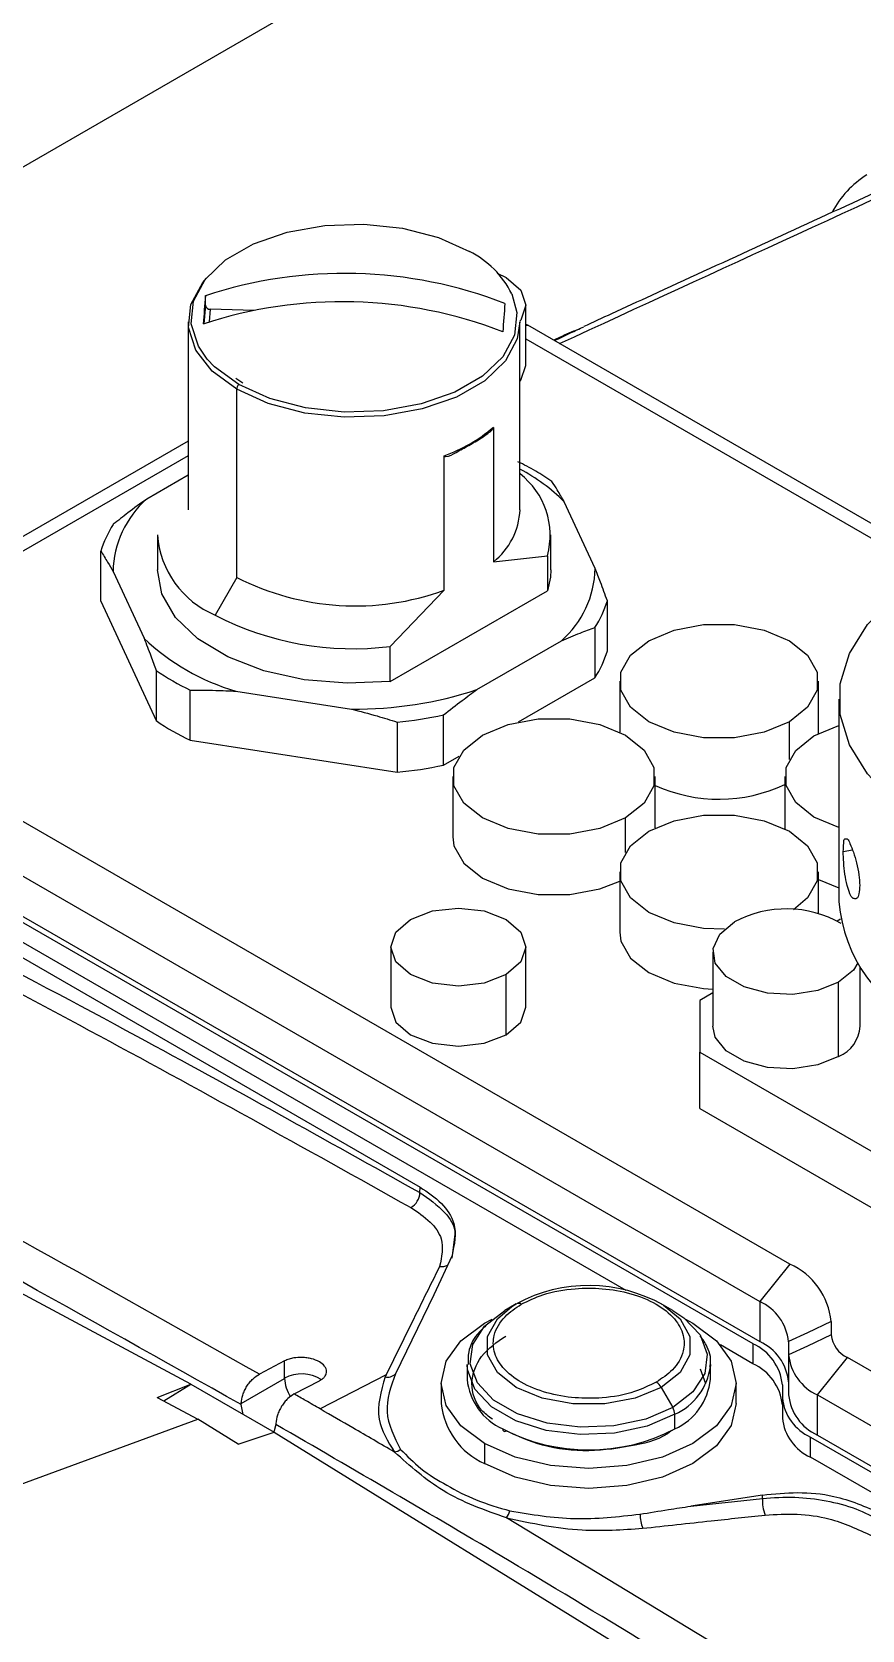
# Model space of a CAD drawing. Header units: millimetres. Extents: x -356 to 237, y 0 to 365.
# Drawn here: x -208.95 to -207.62, y 268.757 to 271.318 of the extents above; entities that cross this region are included whole.
import ezdxf

# ---------------------------------------------------------------- set-up
doc = ezdxf.new("R2010")
doc.units = ezdxf.units.MM

msp = doc.modelspace()

# ---------------------------------------------------------------- linework, layer by layer
at = {"color": 7, "linetype": 'Continuous', "lineweight": 25}
for p, q in [((-182.0838, 286.6196), (-212.503, 269.0589)), ((-208.6721, 270.8803), (-208.6744, 270.8504)), ((-208.6721, 270.8803), (-208.6721, 270.8954)), ((-208.1586, 270.7837), (-208.1586, 270.8802)), ((-208.6997, 270.8537), (-208.6997, 270.5523)), ((-208.6642, 270.8736), (-208.6658, 270.8532)), ((-208.5942, 270.8718), (-208.6642, 270.8736)), ((-208.1682, 270.5523), (-208.1682, 270.8537)), ((-208.1586, 270.8497), (-208.1555, 270.848)), ((-208.1586, 270.8483), (-208.1555, 270.848)), ((-208.1586, 270.8263), (-207.5093, 270.4514)), ((-207.4889, 270.4632), (-208.1555, 270.848)), ((-208.6123, 270.7553), (-208.6234, 270.7625)), ((-208.6218, 270.4439), (-208.6218, 270.7453)), ((-208.2108, 270.6844), (-208.2108, 270.469)), ((-208.6997, 270.6624), (-209.1142, 270.4231)), ((-208.6997, 270.6389), (-209.089, 270.4142)), ((-208.2896, 270.4235), (-208.2896, 270.6389)), ((-208.6997, 270.6078), (-208.7661, 270.5695)), ((-208.0479, 270.4584), (-208.0974, 270.5652)), ((-208.7489, 270.5121), (-208.7489, 270.4559)), ((-208.119, 270.4559), (-208.119, 270.5121)), ((-208.8396, 270.4056), (-208.8396, 270.4859)), ((-208.2108, 270.469), (-208.1243, 270.4787)), ((-208.1243, 270.4787), (-208.1243, 270.4225)), ((-208.82, 270.4534), (-208.7704, 270.3466)), ((-208.6218, 270.4439), (-208.6566, 270.3836)), ((-208.376, 270.3334), (-208.2896, 270.4235)), ((-208.376, 270.2772), (-208.1243, 270.4225)), ((-208.8396, 270.4056), (-208.7508, 270.2144)), ((-208.0283, 270.3262), (-208.0283, 270.4066)), ((-208.2372, 270.2641), (-208.1017, 270.3423)), ((-208.0483, 270.3635), (-208.0483, 270.2832)), ((-208.376, 270.2772), (-208.376, 270.3334)), ((-208.7508, 270.2948), (-208.7508, 270.2144)), ((-208.6963, 270.1829), (-208.6963, 270.2633)), ((-208.1707, 270.2125), (-208.0483, 270.2832)), ((-208.0084, 270.2775), (-208.0084, 270.196)), ((-207.6902, 270.1937), (-207.6902, 270.2775)), ((-208.6233, 270.2616), (-208.4382, 270.233)), ((-207.6574, 270.2487), (-207.6574, 269.924)), ((-207.7359, 269.3436), (-209.2765, 270.233)), ((-208.3652, 270.2121), (-208.3652, 270.1317)), ((-208.2906, 270.1432), (-208.2906, 270.2236)), ((-207.7368, 270.1521), (-207.7368, 270.2125)), ((-207.6973, 270.1898), (-207.6574, 270.2066)), ((-209.3248, 270.173), (-207.7841, 269.2836)), ((-208.6963, 270.1829), (-208.3652, 270.1317)), ((-208.2906, 270.1432), (-208.2656, 270.1577)), ((-209.3248, 270.1087), (-207.7841, 269.2193)), ((-208.276, 270.1248), (-208.276, 270.0284)), ((-207.9516, 270.0425), (-207.9516, 270.1248)), ((-207.744, 270.1248), (-207.744, 270.041)), ((-209.3359, 270.1055), (-207.7952, 269.2161)), ((-209.3566, 270.0606), (-208.328, 269.4668)), ((-207.9984, 269.3012), (-209.3359, 270.0734)), ((-207.9991, 270.0031), (-207.9991, 270.0586)), ((-207.6504, 270.0048), (-207.6356, 270.0072)), ((-208.0084, 269.9721), (-208.0084, 269.8757)), ((-207.6902, 269.9051), (-207.6902, 269.9721)), ((-207.6902, 269.9596), (-207.6574, 269.9466)), ((-208.6954, 269.1512), (-210.1109, 269.9104)), ((-207.6551, 269.8963), (-207.6603, 269.8932)), ((-208.3752, 269.8516), (-208.3752, 269.7552)), ((-208.1586, 269.7552), (-208.1586, 269.8516)), ((-207.8594, 269.8436), (-207.8594, 269.7247)), ((-208.1903, 269.711), (-208.1903, 269.8074)), ((-207.6232, 269.7247), (-207.6232, 269.8201)), ((-207.8594, 269.7783), (-207.8803, 269.7662)), ((-207.6578, 269.6764), (-207.6578, 269.7954)), ((-207.8803, 269.7662), (-207.8803, 269.6831)), ((-207.8803, 269.6831), (-207.2392, 269.313)), ((-207.8803, 269.5931), (-207.8803, 269.6831)), ((-207.8803, 269.5931), (-207.4064, 269.3195)), ((-208.3285, 269.4581), (-208.328, 269.4668)), ((-208.2744, 269.3789), (-208.2773, 269.3529)), ((-208.2771, 269.3571), (-208.3063, 269.2941)), ((-207.7359, 269.3436), (-207.7841, 269.2836)), ((-208.3063, 269.2941), (-208.3677, 269.168)), ((-208.1741, 269.28), (-208.1926, 269.2693)), ((-208.1813, 269.2756), (-208.1741, 269.28)), ((-207.9235, 269.2693), (-207.9421, 269.28)), ((-207.7841, 269.2836), (-207.7841, 269.2193)), ((-207.9033, 269.2555), (-207.8911, 269.2489)), ((-207.6698, 269.2515), (-207.6698, 269.2303)), ((-207.7952, 269.1839), (-207.8473, 269.214)), ((-207.7952, 269.2161), (-207.7952, 269.1839)), ((-207.738, 269.2193), (-207.738, 269.1982)), ((-208.5453, 269.1885), (-208.5857, 269.1674)), ((-208.5453, 269.1605), (-208.5453, 269.1885)), ((-207.738, 269.1982), (-207.738, 269.1339)), ((-207.6918, 269.1339), (-207.6436, 269.1939)), ((-207.467, 269.092), (-207.6436, 269.1939)), ((-208.3826, 269.1664), (-208.4882, 269.1114)), ((-208.253, 269.1825), (-208.253, 269.1589)), ((-207.8794, 269.1757), (-207.8711, 269.1525)), ((-207.8632, 269.1825), (-207.8633, 269.1801)), ((-207.8632, 269.1589), (-207.8632, 269.1825)), ((-208.7491, 269.1297), (-208.6954, 269.1512)), ((-208.7389, 269.1243), (-208.6954, 269.1512)), ((-208.6954, 269.1512), (-208.5617, 269.0741)), ((-208.6148, 269.1204), (-208.5453, 269.1605)), ((-208.53, 269.1355), (-208.4896, 269.1565)), ((-208.2943, 269.1525), (-208.2943, 269.1204)), ((-207.9421, 269.1461), (-207.9236, 269.114)), ((-207.8219, 269.1204), (-207.8219, 269.1525)), ((-207.7479, 269.1502), (-207.7479, 269.1291)), ((-208.7491, 269.1297), (-208.6842, 269.0949)), ((-207.7479, 269.1291), (-207.7479, 269.0969)), ((-207.6918, 269.1339), (-207.5152, 269.032)), ((-207.6918, 269.0696), (-207.6918, 269.1339)), ((-210.1553, 268.5546), (-208.6842, 269.0949)), ((-208.6194, 269.0548), (-208.6842, 269.0949)), ((-207.9203, 269.0794), (-207.9203, 269.103)), ((-208.6194, 269.0548), (-208.5617, 269.0741)), ((-208.5617, 269.0741), (-207.1462, 268.1989)), ((-207.703, 269.0664), (-207.5264, 268.9645)), ((-207.703, 269.0343), (-207.703, 269.0664)), ((-207.6918, 269.0696), (-207.5152, 268.9677)), ((-208.2251, 269.0561), (-208.2251, 269.0239)), ((-207.5264, 268.9323), (-207.703, 269.0343)), ((-207.7797, 268.9735), (-207.8948, 268.9557)), ((-207.8948, 268.9557), (-207.7798, 268.9682)), ((-207.7798, 268.9682), (-207.7797, 268.9735)), ((-207.6809, 268.6285), (-208.1899, 268.9369))]:
    msp.add_line(p, q, dxfattribs=at)
at = {"color": 7, "linetype": 'Continuous', "lineweight": 25, "flags": 128}
for points in [[(-208.669, 270.7935), (-208.6834, 270.8146), (-208.6948, 270.8504), (-208.691, 270.8867), (-208.6722, 270.9214), (-208.6397, 270.9526), (-208.5951, 270.9783), (-208.5412, 270.9971), (-208.481, 271.0079), (-208.4181, 271.0101), (-208.3562, 271.0036), (-208.2987, 270.9886), (-208.2491, 270.9662)], [(-208.2046, 270.9313), (-208.1903, 270.9244), (-208.1669, 270.9041), (-208.1586, 270.8802), (-208.1669, 270.8562), (-208.1682, 270.8545)], [(-208.6218, 270.7453), (-208.6613, 270.7744), (-208.6876, 270.8081), (-208.6992, 270.8445), (-208.6953, 270.8814), (-208.6763, 270.9167), (-208.6705, 270.9236)], [(-208.1814, 270.8983), (-208.1731, 270.8686), (-208.1769, 270.8323), (-208.1956, 270.7976), (-208.2282, 270.7665), (-208.2727, 270.7407), (-208.3267, 270.7219), (-208.3868, 270.7111), (-208.4497, 270.7089), (-208.5117, 270.7155), (-208.5691, 270.7304), (-208.6187, 270.7528)], [(-208.1682, 270.8537), (-208.1725, 270.8261), (-208.1916, 270.7908), (-208.2247, 270.7591), (-208.27, 270.733), (-208.3249, 270.7138), (-208.386, 270.7028), (-208.45, 270.7006), (-208.513, 270.7073), (-208.5714, 270.7225), (-208.6218, 270.7453)], [(-208.6187, 270.7528), (-208.6576, 270.7815), (-208.669, 270.7935)], [(-208.1682, 270.7581), (-208.1669, 270.7598), (-208.1586, 270.7837)], [(-208.376, 270.2772), (-208.4452, 270.2742), (-208.5138, 270.28), (-208.5786, 270.2944), (-208.6363, 270.3166), (-208.6842, 270.3455), (-208.72, 270.3798), (-208.7419, 270.4178), (-208.7489, 270.4559)], [(-208.119, 270.4559), (-208.1196, 270.4443), (-208.1243, 270.4225)], [(-207.5878, 270.1033), (-207.6115, 270.1291), (-207.6407, 270.1754), (-207.6555, 270.224), (-207.6555, 270.2733), (-207.6407, 270.3219), (-207.6115, 270.3682), (-207.5688, 270.411), (-207.5139, 270.4487)], [(-207.9618, 270.3424), (-207.9215, 270.3593), (-207.8742, 270.3682), (-207.8244, 270.3682), (-207.7771, 270.3593), (-207.7368, 270.3424), (-207.7075, 270.3192), (-207.6922, 270.2919), (-207.6922, 270.2631), (-207.7075, 270.2358), (-207.7368, 270.2125)], [(-207.7368, 270.2125), (-207.7771, 270.1957), (-207.8244, 270.1868), (-207.8742, 270.1868), (-207.9215, 270.1957), (-207.9618, 270.2125), (-207.9911, 270.2358), (-208.0065, 270.2631), (-208.0065, 270.2919), (-207.9911, 270.3192), (-207.9618, 270.3424)], [(-208.2285, 270.191), (-208.1874, 270.2082), (-208.1391, 270.2173), (-208.0884, 270.2173), (-208.0402, 270.2082), (-207.9991, 270.191), (-207.9693, 270.1673), (-207.9536, 270.1395), (-207.9536, 270.1102), (-207.9693, 270.0823), (-207.9991, 270.0586)], [(-207.9991, 270.0586), (-208.0402, 270.0414), (-208.0884, 270.0324), (-208.1391, 270.0324), (-208.1874, 270.0414), (-208.2285, 270.0586), (-208.2583, 270.0823), (-208.274, 270.1102), (-208.274, 270.1395), (-208.2583, 270.1673), (-208.2285, 270.191)], [(-207.6574, 270.0431), (-207.6973, 270.0599), (-207.7266, 270.0831), (-207.742, 270.1105), (-207.742, 270.1392), (-207.7266, 270.1665), (-207.6973, 270.1898)], [(-207.9618, 270.0371), (-207.9215, 270.054), (-207.8742, 270.0629), (-207.8244, 270.0629), (-207.7771, 270.054), (-207.7368, 270.0371), (-207.7075, 270.0139), (-207.6922, 269.9865), (-207.6922, 269.9578), (-207.7075, 269.9304), (-207.7299, 269.9115)], [(-207.8407, 269.8804), (-207.8742, 269.8814), (-207.9215, 269.8903), (-207.9618, 269.9072), (-207.9911, 269.9304), (-208.0065, 269.9578), (-208.0065, 269.9865), (-207.9911, 270.0139), (-207.9618, 270.0371)], [(-208.276, 270.0284), (-208.274, 270.0137), (-208.2583, 269.9859), (-208.2285, 269.9622), (-208.1874, 269.945), (-208.1391, 269.9359), (-208.0884, 269.9359), (-208.0402, 269.945), (-208.0084, 269.9572)], [(-208.3434, 269.8958), (-208.3083, 269.9094), (-208.2669, 269.9141), (-208.2255, 269.9094), (-208.1903, 269.8958), (-208.1669, 269.8755), (-208.1586, 269.8516), (-208.1669, 269.8277), (-208.1903, 269.8074)], [(-208.1903, 269.8074), (-208.2255, 269.7939), (-208.2669, 269.7891), (-208.3083, 269.7939), (-208.3434, 269.8074), (-208.3669, 269.8277), (-208.3752, 269.8516), (-208.3669, 269.8755), (-208.3434, 269.8958)], [(-207.6578, 269.7954), (-207.6914, 269.7818), (-207.731, 269.7757), (-207.7719, 269.7777), (-207.809, 269.7877), (-207.838, 269.8045), (-207.8554, 269.826), (-207.859, 269.8495), (-207.8483, 269.8724), (-207.8248, 269.8918)], [(-208.0084, 269.8757), (-208.0065, 269.8613), (-207.9911, 269.834), (-207.9618, 269.8108), (-207.9215, 269.7939), (-207.8742, 269.785), (-207.8594, 269.784)], [(-207.6271, 269.8261), (-207.6342, 269.8148), (-207.6578, 269.7954)], [(-208.3752, 269.7552), (-208.3669, 269.7313), (-208.3434, 269.711), (-208.3083, 269.6974), (-208.2669, 269.6927), (-208.2255, 269.6974), (-208.1903, 269.711)], [(-208.1903, 269.711), (-208.1669, 269.7313), (-208.1586, 269.7552)], [(-207.6578, 269.6764), (-207.6914, 269.6629), (-207.731, 269.6567), (-207.7719, 269.6588), (-207.809, 269.6688), (-207.838, 269.6855), (-207.8554, 269.707), (-207.8594, 269.7247)], [(-207.9236, 269.114), (-207.9669, 269.0952), (-208.0177, 269.0843), (-208.0717, 269.0821), (-208.1246, 269.0887), (-208.1721, 269.1037), (-208.2104, 269.1258), (-208.2364, 269.1532), (-208.2479, 269.1838), (-208.244, 269.215), (-208.2251, 269.2443), (-208.1926, 269.2693)], [(-207.9421, 269.1461), (-207.9836, 269.1286), (-208.0324, 269.1195), (-208.0838, 269.1195), (-208.1326, 269.1286), (-208.1741, 269.1461), (-208.2043, 269.17), (-208.2201, 269.1982), (-208.2201, 269.2278), (-208.2043, 269.256), (-208.1813, 269.2756)], [(-207.9385, 269.2778), (-207.9119, 269.256), (-207.8961, 269.2278), (-207.8961, 269.1982), (-207.9119, 269.17), (-207.9421, 269.1461)], [(-207.9235, 269.2693), (-207.9058, 269.2575), (-207.8798, 269.23), (-207.8683, 269.1995), (-207.8722, 269.1683), (-207.8911, 269.139), (-207.9236, 269.114)], [(-208.2251, 269.0561), (-208.2627, 269.0843), (-208.2863, 269.1172), (-208.2943, 269.1525), (-208.2863, 269.1878), (-208.2627, 269.2207), (-208.2251, 269.2489), (-208.2129, 269.2555)], [(-207.8911, 269.2489), (-207.8535, 269.2207), (-207.8299, 269.1878), (-207.8219, 269.1525), (-207.8299, 269.1172), (-207.8535, 269.0843), (-207.8911, 269.0561), (-207.94, 269.0344), (-207.997, 269.0208), (-208.0581, 269.0161), (-208.1192, 269.0208), (-208.1762, 269.0344), (-208.2251, 269.0561)], [(-207.6698, 269.2515), (-207.7079, 269.2335), (-207.738, 269.2193)], [(-207.6698, 269.2303), (-207.7079, 269.2123), (-207.738, 269.1982)], [(-208.3826, 269.1664), (-208.3836, 269.1644), (-208.3843, 269.1629)], [(-207.9203, 269.103), (-207.9647, 269.0838), (-208.0167, 269.0726), (-208.072, 269.0703), (-208.1262, 269.0771), (-208.1749, 269.0925), (-208.2141, 269.1151), (-208.2407, 269.1432), (-208.2525, 269.1745), (-208.253, 269.1828)], [(-208.6114, 269.1027), (-208.6123, 269.1052), (-208.6148, 269.1184)], [(-207.8219, 269.1204), (-207.8299, 269.0851), (-207.8535, 269.0522), (-207.8911, 269.0239), (-207.94, 269.0023), (-207.997, 268.9886), (-208.0581, 268.984), (-208.1192, 268.9886), (-208.1762, 269.0023), (-208.2251, 269.0239)], [(-208.5592, 269.0866), (-208.5617, 269.0762), (-208.5627, 269.0746)]]:
    msp.add_lwpolyline(points, dxfattribs=at)
at = {"color": 7, "linetype": 'Continuous', "lineweight": 25}
for centre, radius, start, end in [((-207.5245, 270.951), 0.1638, 122.6248, 151.3893), ((-208.3172, 270.8305), 0.1518, 26.5371, 63.3638), ((-208.4496, 270.2204), 0.7107, 68.7707, 108.2418), ((-205.8501, 270.6518), 2.8324, 175.0655, 175.9868), ((-208.4531, 270.175), 0.7107, 68.7688, 108.2425), ((-208.6646, 270.8811), 0.00748, 186.3995, 273.2935), ((-205.3595, 270.6384), 2.8433, 175.0676, 175.9855), ((-208.6097, 270.7447), 0.0122, 138.0591, 177.2423), ((-208.3727, 270.8738), 0.2491, 289.4792, 310.5194), ((-208.3516, 270.2521), 0.4179, 60.0624, 64.4869), ((-208.3099, 270.3523), 0.3007, 45.0593, 61.8895), ((-208.2438, 270.5116), 0.1239, 344.6198, 52.3941), ((-208.3223, 270.3028), 0.3593, 55.1598, 60.0696), ((-208.6607, 270.45), 0.1594, 131.4382, 178.7647), ((-208.2795, 270.5567), 0.1114, 308.0693, 357.7546), ((-208.6805, 270.4382), 0.1661, 146.8933, 163.3137), ((-208.5979, 270.5231), 0.1514, 184.1428, 247.1776), ((-208.4324, 270.8145), 0.4163, 242.9311, 290.0656), ((-208.2072, 270.4618), 0.1594, 311.4373, 358.7655), ((-208.1873, 270.4542), 0.166, 326.8856, 343.314), ((-208.4363, 270.8064), 0.4768, 242.4739, 277.256), ((-208.5216, 270.6077), 0.3607, 226.38, 253.6265), ((-208.1874, 270.3739), 0.1661, 326.8913, 343.3131), ((-208.5307, 270.6131), 0.387, 235.3354, 244.6718), ((-208.4305, 270.8488), 0.6158, 269.2882, 288.2984), ((-208.5307, 270.5327), 0.387, 235.3354, 244.6718), ((-208.4292, 270.8727), 0.6637, 275.5359, 282.0494), ((-208.429, 270.791), 0.6624, 275.5296, 282.0557), ((-207.8494, 270.3354), 0.2469, 245.5469, 295.2923), ((-207.7415, 269.7357), 0.177, 60.2683, 118.0877), ((-207.4183, 269.944), 0.2399, 184.7824, 246.5379), ((-207.6793, 269.7284), 0.0562, 292.4726, 356.2076), ((-208.3583, 269.4597), 0.0299, 300.9737, 356.9078), ((-208.2933, 269.3586), 0.019, 258.9599, 298.787), ((-207.7827, 269.2402), 0.1135, 5.6932, 65.6273), ((-208.0582, 269.0658), 0.2435, 60.5305, 118.4128), ((-208.1708, 269.2728), 0.00794, 54.4523, 114.2466), ((-207.8168, 269.2114), 0.0792, 5.6999, 65.6212), ((-207.8287, 269.1421), 0.0812, 5.6944, 65.6234), ((-207.8168, 269.1472), 0.0792, 5.6931, 65.628), ((-207.6251, 269.2348), 0.0449, 185.6911, 245.6292), ((-207.6591, 269.2061), 0.0792, 185.6981, 245.6216), ((-208.5176, 269.1104), 0.0573, 57.1271, 118.9317), ((-208.3805, 269.1799), 0.0175, 257.3112, 316.9215), ((-207.9598, 269.1918), 0.0972, 293.9681, 353.0725), ((-207.8287, 269.11), 0.0812, 5.6922, 65.6256), ((-208.4855, 269.1633), 0.0598, 182.6683, 212.5852), ((-208.1554, 269.1687), 0.098, 185.6974, 245.6232), ((-207.962, 269.1351), 0.0228, 28.8846, 58.0177), ((-207.9608, 269.1687), 0.098, 294.3778, 354.3016), ((-208.1763, 269.132), 0.1186, 185.6285, 245.6904), ((-207.943, 269.1022), 0.0227, 1.9588, 31.1517), ((-207.6711, 269.1367), 0.0772, 185.6915, 245.6276), ((-207.6591, 269.1418), 0.0792, 185.6936, 245.6261), ((-207.6711, 269.1046), 0.0772, 185.6938, 245.6253), ((-208.0581, 269.3453), 0.2995, 242.6105, 297.3895), ((-208.1925, 269.0788), 0.00344, 170.7784, 309.213), ((-208.3742, 269.0662), 0.0244, 281.878, 307.0861), ((-207.7142, 268.9646), 0.0657, 176.8802, 200.6), ((-208.2223, 268.9597), 0.0397, 324.8637, 343.0518), ((-207.9124, 268.9429), 0.0635, 179.9926, 200.9507)]:
    msp.add_arc(centre, radius, start, end, dxfattribs=at)
for points, knots in [([(-208.1048, 270.8187), (-207.5965, 271.0525), (-206.8613, 271.3907), (-205.899, 271.8323), (-205.4459, 272.0419), (-205.2195, 272.1466)], [0, 0, 0, 0, 0.528452, 0.764401, 1, 1, 1, 1]), ([(-205.4008, 272.0729), (-205.444, 272.0529), (-205.521, 272.0173), (-205.6236, 271.9694), (-205.7079, 271.9304), (-205.7824, 271.8958), (-205.8548, 271.8623), (-206.0144, 271.7886), (-206.35, 271.6343), (-206.9165, 271.3745), (-207.4817, 271.1146), (-207.8682, 270.9369), (-208.0152, 270.8693), (-208.0513, 270.8526), (-208.0662, 270.8458)], [0, 0, 0, 0, 0.048682, 0.0866652, 0.1158353, 0.1435901, 0.1706891, 0.197386, 0.3233223, 0.5483001, 0.8346219, 0.9593205, 0.9832134, 1, 1, 1, 1]), ([(-208.0752, 270.8414), (-208.0851, 270.8372), (-208.0982, 270.8316), (-208.1112, 270.8257), (-208.1144, 270.8243)], [0, 0, 0, 0, 0.754523, 1, 1, 1, 1]), ([(-208.1129, 270.8234), (-208.1044, 270.8275), (-208.089, 270.8351), (-208.0733, 270.8423), (-208.0661, 270.8456)], [0, 0, 0, 0, 0.545994, 1, 1, 1, 1]), ([(-208.2896, 270.6389), (-208.2896, 270.6388), (-208.2896, 270.6386), (-208.2894, 270.6382), (-208.2887, 270.6376), (-208.2815, 270.6376), (-208.269, 270.6453), (-208.25, 270.6553), (-208.2329, 270.6655), (-208.2205, 270.6738), (-208.2143, 270.6789), (-208.2116, 270.6822), (-208.211, 270.6834), (-208.2108, 270.684), (-208.2108, 270.6843), (-208.2108, 270.6844)], [0, 0, 0, 0, 0.003476, 0.006635, 0.012923, 0.031088, 0.223825, 0.471952, 0.725256, 0.856909, 0.951399, 0.981027, 0.991666, 0.996074, 1, 1, 1, 1]), ([(-208.0974, 270.5652), (-208.101, 270.5715), (-208.1073, 270.5825), (-208.1141, 270.5932), (-208.117, 270.5977)], [0, 0, 0, 0, 0.574866, 1, 1, 1, 1]), ([(-208.7661, 270.5695), (-208.7762, 270.5622), (-208.7943, 270.549), (-208.8118, 270.5351), (-208.8196, 270.529)], [0, 0, 0, 0, 0.556112, 1, 1, 1, 1]), ([(-208.8396, 270.4859), (-208.8359, 270.4801), (-208.8291, 270.4694), (-208.8228, 270.4584), (-208.82, 270.4534)], [0, 0, 0, 0, 0.544959, 1, 1, 1, 1]), ([(-208.0283, 270.4066), (-208.0319, 270.4164), (-208.0382, 270.4338), (-208.045, 270.4509), (-208.0479, 270.4584)], [0, 0, 0, 0, 0.568639, 1, 1, 1, 1]), ([(-208.7704, 270.3466), (-208.7667, 270.3371), (-208.76, 270.3199), (-208.7537, 270.3026), (-208.7508, 270.2948)], [0, 0, 0, 0, 0.551404, 1, 1, 1, 1]), ([(-208.1017, 270.3423), (-208.0918, 270.3466), (-208.0741, 270.3542), (-208.0561, 270.3607), (-208.0483, 270.3635)], [0, 0, 0, 0, 0.565254, 1, 1, 1, 1]), ([(-208.6963, 270.2633), (-208.6827, 270.2633), (-208.6583, 270.2633), (-208.634, 270.2622), (-208.6233, 270.2616)], [0, 0, 0, 0, 0.558316, 1, 1, 1, 1]), ([(-208.2906, 270.2236), (-208.2808, 270.2314), (-208.2632, 270.2453), (-208.2451, 270.2584), (-208.2372, 270.2641)], [0, 0, 0, 0, 0.563905, 1, 1, 1, 1]), ([(-208.4382, 270.233), (-208.4245, 270.2294), (-208.4, 270.223), (-208.3758, 270.2154), (-208.3652, 270.2121)], [0, 0, 0, 0, 0.5592874, 1, 1, 1, 1]), ([(-209.3595, 270.0124), (-209.1664, 269.9124), (-208.8199, 269.7329), (-208.4793, 269.5424), (-208.3285, 269.4581)], [0, 0, 0, 0, 0.557171, 1, 1, 1, 1]), ([(-207.6504, 270.0048), (-207.6501, 270.0088), (-207.6497, 270.015), (-207.6497, 270.0258), (-207.6419, 270.0248), (-207.6392, 270.0149), (-207.6334, 270.003), (-207.629, 269.986), (-207.6251, 269.9682), (-207.6244, 269.9559), (-207.6241, 269.9501)], [0, 0, 0, 0, 0.129914, 0.200792, 0.234326, 0.320541, 0.462566, 0.640711, 0.828681, 1, 1, 1, 1]), ([(-209.3733, 269.988), (-209.2011, 269.899), (-208.8547, 269.7198), (-208.5141, 269.5297), (-208.3429, 269.4341)], [0, 0, 0, 0, 0.497137, 1, 1, 1, 1]), ([(-207.6241, 269.9501), (-207.6244, 269.9458), (-207.6247, 269.939), (-207.6274, 269.9287), (-207.6364, 269.929), (-207.6406, 269.9389), (-207.645, 269.9514), (-207.648, 269.9686), (-207.65, 269.9867), (-207.6503, 269.999), (-207.6504, 270.0048)], [0, 0, 0, 0, 0.12795, 0.205286, 0.253841, 0.340593, 0.477495, 0.649551, 0.832642, 1, 1, 1, 1]), ([(-208.5857, 269.1674), (-208.8079, 269.2927), (-209.2485, 269.5412), (-209.6988, 269.7716), (-209.9219, 269.8858)], [0, 0, 0, 0, 0.504423, 1, 1, 1, 1]), ([(-208.6148, 269.1184), (-208.8634, 269.2583), (-209.3042, 269.5064), (-209.7546, 269.7364), (-209.9511, 269.8367)], [0, 0, 0, 0, 0.563816, 1, 1, 1, 1]), ([(-208.3285, 269.4581), (-208.3145, 269.4485), (-208.2912, 269.4325), (-208.2698, 269.4014), (-208.2733, 269.3844), (-208.2744, 269.3789)], [0, 0, 0, 0, 0.5023089, 0.8407641, 1, 1, 1, 1]), ([(-208.328, 269.4668), (-208.3162, 269.4589), (-208.294, 269.444), (-208.267, 269.4054), (-208.2734, 269.3748), (-208.2771, 269.3571)], [0, 0, 0, 0, 0.324119, 0.608232, 1, 1, 1, 1]), ([(-208.3429, 269.4341), (-208.3322, 269.4271), (-208.3125, 269.4142), (-208.2881, 269.3813), (-208.2937, 269.3551), (-208.2969, 269.3399)], [0, 0, 0, 0, 0.336552, 0.616442, 1, 1, 1, 1]), ([(-208.2969, 269.3399), (-208.3129, 269.3076), (-208.3415, 269.2498), (-208.37, 269.1919), (-208.3826, 269.1664)], [0, 0, 0, 0, 0.559574, 1, 1, 1, 1]), ([(-208.1662, 269.2792), (-208.1549, 269.2847), (-208.1276, 269.2978), (-208.0829, 269.3052), (-208.0354, 269.3054), (-207.9911, 269.2978), (-207.951, 269.282), (-207.9208, 269.2592), (-207.9047, 269.2315), (-207.9048, 269.2005), (-207.922, 269.1729), (-207.9408, 269.1604), (-207.95, 269.1544)], [0, 0, 0, 0, 0.098167, 0.23578, 0.348391, 0.468947, 0.584167, 0.681999, 0.759647, 0.824664, 0.91474, 1, 1, 1, 1]), ([(-207.95, 269.1544), (-207.9613, 269.1489), (-207.9886, 269.1358), (-208.0333, 269.1283), (-208.0808, 269.1282), (-208.1251, 269.1358), (-208.1652, 269.1516), (-208.1954, 269.1744), (-208.2115, 269.2021), (-208.2114, 269.2331), (-208.1942, 269.2607), (-208.1754, 269.2732), (-208.1662, 269.2792)], [0, 0, 0, 0, 0.098173, 0.235781, 0.348391, 0.468945, 0.584168, 0.681994, 0.759641, 0.824656, 0.914732, 1, 1, 1, 1]), ([(-208.2227, 269.245), (-208.2277, 269.2404), (-208.2402, 269.2289), (-208.2515, 269.2066), (-208.2515, 269.1896), (-208.2514, 269.1829)], [0, 0, 0, 0, 0.2852286, 0.7183618, 1, 1, 1, 1]), ([(-208.2124, 269.0949), (-208.2186, 269.0994), (-208.237, 269.113), (-208.2509, 269.1529), (-208.2322, 269.2002), (-208.2052, 269.2186), (-208.1909, 269.2283)], [0, 0, 0, 0, 0.1377207, 0.4142995, 0.6908783, 1, 1, 1, 1]), ([(-207.864, 269.1797), (-207.8637, 269.1811), (-207.8612, 269.1926), (-207.8667, 269.2109), (-207.8761, 269.2238), (-207.8794, 269.2284)], [0, 0, 0, 0, 0.080261, 0.672294, 1, 1, 1, 1]), ([(-208.4896, 269.1565), (-208.4875, 269.1578), (-208.4839, 269.1599), (-208.4795, 269.1649), (-208.4776, 269.1706), (-208.4787, 269.176), (-208.4821, 269.1819), (-208.4901, 269.188), (-208.5001, 269.1917), (-208.5096, 269.1935), (-208.5192, 269.1943), (-208.5288, 269.1937), (-208.5382, 269.1916), (-208.5429, 269.1895), (-208.5453, 269.1885)], [0, 0, 0, 0, 0.074276, 0.129502, 0.202131, 0.248232, 0.297194, 0.408722, 0.546431, 0.624318, 0.705853, 0.842351, 0.920342, 1, 1, 1, 1]), ([(-208.6148, 269.1204), (-208.6142, 269.1248), (-208.6132, 269.1319), (-208.6095, 269.141), (-208.6057, 269.148), (-208.6011, 269.1543), (-208.5949, 269.1614), (-208.5892, 269.1651), (-208.5857, 269.1674)], [0, 0, 0, 0, 0.2343072, 0.3710528, 0.5101073, 0.6475481, 0.7798359, 1, 1, 1, 1]), ([(-208.3843, 269.1629), (-208.3909, 269.1398), (-208.4031, 269.097), (-208.3798, 269.0596), (-208.3691, 269.0423)], [0, 0, 0, 0, 0.539679, 1, 1, 1, 1]), ([(-208.3677, 269.168), (-208.375, 269.1474), (-208.3898, 269.1059), (-208.3696, 269.0666), (-208.3594, 269.0467)], [0, 0, 0, 0, 0.494308, 1, 1, 1, 1]), ([(-208.53, 269.1355), (-208.5336, 269.1332), (-208.5393, 269.1294), (-208.5455, 269.1223), (-208.5501, 269.1159), (-208.5539, 269.1089), (-208.5576, 269.0998), (-208.5586, 269.0927), (-208.5592, 269.0882)], [0, 0, 0, 0, 0.220506, 0.353371, 0.490622, 0.630182, 0.766452, 1, 1, 1, 1]), ([(-208.4882, 269.1114), (-208.496, 269.1159), (-208.5099, 269.124), (-208.5239, 269.132), (-208.53, 269.1355)], [0, 0, 0, 0, 0.560104, 1, 1, 1, 1]), ([(-208.6148, 269.1184), (-208.6148, 269.1188), (-208.6149, 269.1194), (-208.6148, 269.1201), (-208.6148, 269.1204)], [0, 0, 0, 0, 0.560939, 1, 1, 1, 1]), ([(-208.3691, 269.0423), (-208.3914, 269.0553), (-208.431, 269.0784), (-208.4708, 269.1013), (-208.4882, 269.1114)], [0, 0, 0, 0, 0.560404, 1, 1, 1, 1]), ([(-208.5592, 269.0882), (-208.5592, 269.0879), (-208.5592, 269.0874), (-208.5592, 269.0868), (-208.5592, 269.0866)], [0, 0, 0, 0, 0.5674058, 1, 1, 1, 1]), ([(-207.7101, 268.5795), (-207.8682, 268.6764), (-208.1492, 268.8487), (-208.4344, 269.0142), (-208.5592, 269.0866)], [0, 0, 0, 0, 0.562306, 1, 1, 1, 1]), ([(-207.9235, 269.0781), (-207.9243, 269.0775), (-207.9408, 269.0632), (-207.9885, 269.0512), (-208.0576, 269.0416), (-208.1295, 269.0488), (-208.1713, 269.0676), (-208.1903, 269.0762)], [0, 0, 0, 0, 0.0110126, 0.2356294, 0.5055064, 0.7753792, 1, 1, 1, 1]), ([(-208.1899, 268.9369), (-208.2249, 268.9493), (-208.2916, 268.973), (-208.3442, 269.02), (-208.3691, 269.0423)], [0, 0, 0, 0, 0.526723, 1, 1, 1, 1]), ([(-208.3594, 269.0467), (-208.349, 269.0361), (-208.3269, 269.0136), (-208.2848, 268.9882), (-208.2377, 268.9637), (-208.2025, 268.9534), (-208.1843, 268.9481)], [0, 0, 0, 0, 0.219441, 0.46209, 0.72139, 1, 1, 1, 1]), ([(-207.7798, 268.9682), (-207.7625, 268.9694), (-207.7284, 268.9716), (-207.6781, 268.9653), (-207.6311, 268.9534), (-207.6032, 268.9389), (-207.5899, 268.932)], [0, 0, 0, 0, 0.264276, 0.520588, 0.771428, 1, 1, 1, 1]), ([(-207.7797, 268.9735), (-207.761, 268.9754), (-207.7231, 268.9792), (-207.6574, 268.9732), (-207.6146, 268.9548), (-207.5897, 268.9441)], [0, 0, 0, 0, 0.288825, 0.585909, 1, 1, 1, 1]), ([(-208.1899, 268.9369), (-208.1496, 268.9284), (-208.0775, 268.9132), (-208.0042, 268.918), (-207.9718, 268.9202)], [0, 0, 0, 0, 0.5584389, 1, 1, 1, 1]), ([(-208.1843, 268.9481), (-208.1499, 268.9424), (-208.0807, 268.931), (-208.011, 268.9389), (-207.976, 268.9429)], [0, 0, 0, 0, 0.497866, 1, 1, 1, 1]), ([(-207.976, 268.9429), (-207.9608, 268.9453), (-207.9338, 268.9497), (-207.9068, 268.9539), (-207.8948, 268.9557)], [0, 0, 0, 0, 0.559749, 1, 1, 1, 1]), ([(-207.9718, 268.9202), (-207.9352, 268.9242), (-207.8698, 268.9313), (-207.8045, 268.9384), (-207.7757, 268.9415)], [0, 0, 0, 0, 0.560031, 1, 1, 1, 1]), ([(-207.7757, 268.9415), (-207.7586, 268.9425), (-207.7244, 268.9443), (-207.6654, 268.9364), (-207.6273, 268.9187), (-207.6048, 268.9083)], [0, 0, 0, 0, 0.290979, 0.582227, 1, 1, 1, 1])]:
    msp.add_open_spline(points, degree=3, knots=knots, dxfattribs=at)

doc.saveas('drawing.dxf')
